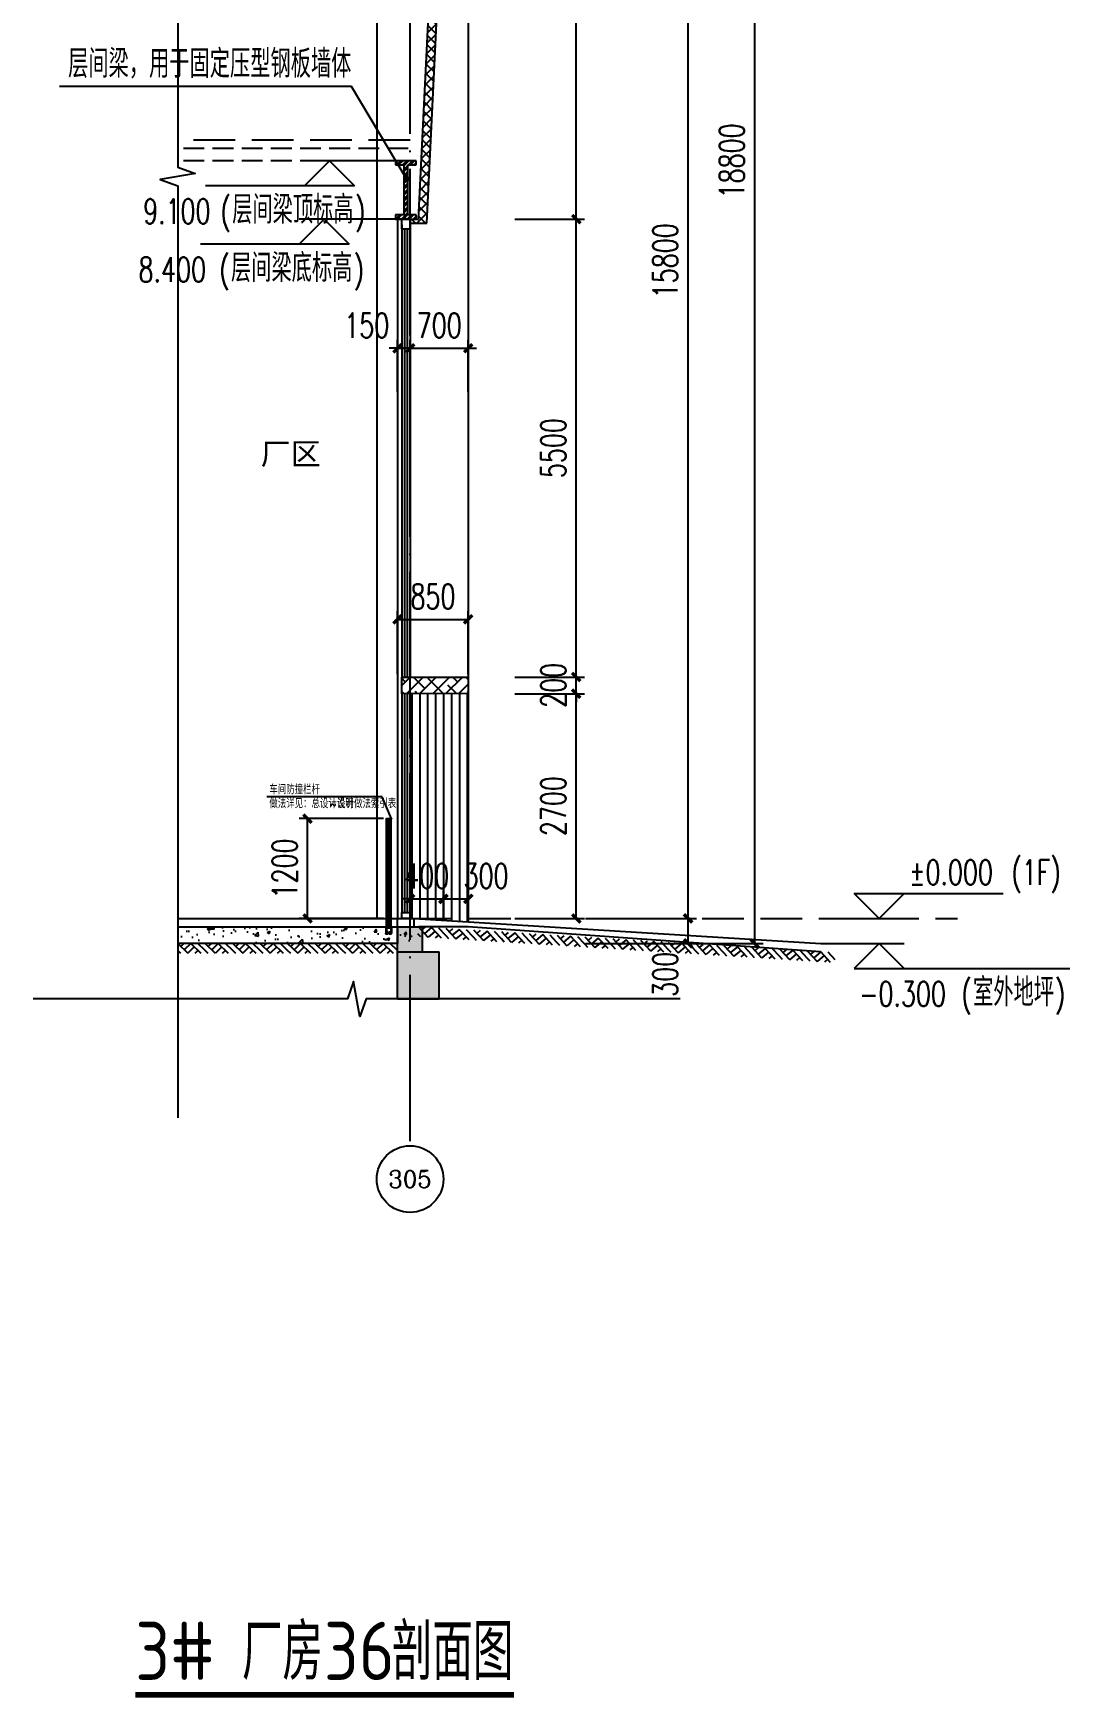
# Model space of a CAD drawing. Extents: x -1899985 to -450366, y 556196 to 2151267.
# Drawn here: x -479020 to -466571, y 558897 to 578890 of the extents above; entities that cross this region are included whole.
import ezdxf
from ezdxf.enums import TextEntityAlignment as Align

# ---------------------------------------------------------------- set-up
doc = ezdxf.new("R2010")
doc.units = 0
doc.header["$LTSCALE"] = 1000
doc.header["$MEASUREMENT"] = 0
for name, pattern in [('99轴线参照$0$DOTE', [2.42, 2, -0.2, 0.02, -0.2]), ('__DASH', [0.35, 0.25, -0.1]), ('DASH', [0.35, 0.25, -0.1]), ('DOTE', [2.42, 2, -0.2, 0.02, -0.2])]:
    doc.linetypes.add(name, pattern=pattern)
doc.layers.get('Defpoints').update_dxf_attribs({"color": 210})
for name, color, linetype in [('A-AXIS-D', 1, 'Continuous'), ('A-AXIS-DOTE', 14, 'DOTE'), ('A-AXIS-DP', 126, 'Continuous'), ('A-AXIS-SYMB', 3, 'Continuous'), ('A-HATCH-1', 252, 'Continuous'), ('A-HATCH-2', 251, 'Continuous'), ('A-HRAIL', 173, 'Continuous'), ('A-LIN-V', 9, 'Continuous'), ('A-SFCE', 30, 'Continuous'), ('A-WINDOW', 140, 'Continuous'), ('A-剖面图标准尺寸', 191, '99轴线参照$0$DOTE'), ('AS-COLN', 6, 'Continuous'), ('AS-WALL', 40, 'Continuous'), ('DIM_ELEV', 3, 'Continuous'), ('DIM_SYMB', 3, 'Continuous'), ('PUB_HATCH', 8, 'Continuous'), ('PUB_TEXT', 7, 'Continuous'), ('建-墙-填充', 8, 'Continuous'), ('建-柱-钢', 9, 'Continuous'), ('立面栏杆', 167, 'Continuous')]:
    doc.layers.add(name, color=color, linetype=linetype)
doc.layers.add('A-加建区域', color=47, linetype='Continuous', plot=False)
doc.styles.add('_TCH_AXIS', font='COMPLEX', dxfattribs={"bigfont": 'GBCBIG'})
doc.styles.add('_TCH_DIM', font='SIMPLEX', dxfattribs={"bigfont": 'GBCBIG'})
doc.styles.add('_TCH_DIM_T3', font='SIMPLEX', dxfattribs={"width": 0.705882, "bigfont": 'GBCBIG'})
doc.styles.get("Standard").update_dxf_attribs({"font": 'gbenor.shx', "bigfont": 'gbcbig.shx'})
doc.styles.add('图框', font='')
doc.styles.get('图框').set_extended_font_data('SimSun')
doc.dimstyles.new('_TCH_ARCH&&100', dxfattribs={"dimtxt": 297.5, "dimasz": 100, "dimexe": 100, "dimexo": 100, "dimgap": 126.25, "dimtad": 1, "dimdec": 0, "dimzin": 0, "dimdsep": 46, "dimtxsty": '_TCH_DIM_T3', "dimblk": 'ARCHTICK', "dimcen": 0.09, "dimclrt": 7, "dimazin": 2, "dimtfac": 1, "dimtdec": 0, "dimtix": 1, "dimtmove": 2, "dimatfit": 3, "dimfxl": 0, "dimtolj": 1, "dimtzin": 0, "dimarcsym": 0})
pattern_1 = [(45, (60, 0), (-60.000061, 60.000061), []), (135, (60, 0), (-60.000061, -60.000061), [])]

# ---------------------------------------------------------------- blocks, each defined once
blk = doc.blocks.new('A$C685418A6')
at = {"layer": '立面栏杆'}
for p, q in [((0, 89), (77, 89)), ((0, 89), (0, 84)), ((77, 84), (0, 84)), ((5, 70), (5, 13)), ((12, 70), (12, 13)), ((18, 84), (42, 84)), ((18, 77), (58, 77)), ((25, 29), (25, 13)), ((32, 29), (25, 29)), ((32, 29), (32, 13)), ((45, 29), (45, 13)), ((45, 29), (52, 29)), ((52, 29), (52, 13)), ((65, 70), (65, 13)), ((72, 70), (72, 13)), ((77, 89), (77, 84))]:
    blk.add_line(p, q, dxfattribs=at)
at = {"layer": '立面栏杆', "extrusion": (0, 0, -1)}
for centre, major_axis, start_param, end_param in [((18, 70), (13.3, 0.2), 3.155544, 4.72634), ((18, 13), (9.43, 9.43), 0.785398, 3.926991), ((18, 70), (4.71, 4.71), 3.926991, 5.497787), ((18, 13), (-4.71, 4.71), 2.356194, 5.497787), ((58, 13), (-9.43, 9.43), 2.356194, 5.497787), ((58, 13), (-4.71, 4.71), 2.356194, 5.497787), ((58, 70), (13.3, 0), -1.567074, 0.003723), ((58, 70), (-4.71, 4.71), 0.785398, 2.356194)]:
    blk.add_ellipse(centre, major_axis=major_axis, ratio=1, start_param=start_param, end_param=end_param, dxfattribs=at)
blk = doc.blocks.new('1200')
at = {"layer": 'A-HRAIL'}
for points in [[(6104, -107289), (6104, -105989), (6154, -105989), (6154, -107289)], [(6119, -107289), (6119, -105989), (6139, -105989), (6139, -107289)]]:
    blk.add_lwpolyline(points, close=True, dxfattribs=at)
blk.add_blockref('A$C685418A6', (6090, -107377), dxfattribs=at)
blk = doc.blocks.new('_ArchTick')
at = {"color": 0, "linetype": 'ByBlock', "const_width": 0.4}
blk.add_lwpolyline([(-0.5, -0.5), (0.5, 0.5)], dxfattribs=at)
blk = doc.blocks.new('*D190')
at = {"layer": 'A-AXIS-DP', "color": 0, "lineweight": -2}
for p, q in [((-474644, 574584), (-474644, 575206)), ((-474494, 574584), (-474494, 575206)), ((-474644, 575106), (-474744, 575106)), ((-474644, 575106), (-474494, 575106)), ((-474494, 575106), (-474394, 575106))]:
    blk.add_line(p, q, dxfattribs=at)
at = {"layer": 'Defpoints', "color": 0}
for p in [(-474494, 575106), (-474644, 574484), (-474494, 574484)]:
    blk.add_point(p, dxfattribs=at)
at = {"layer": 'A-AXIS-DP', "color": 0, "lineweight": -2, "xscale": 100, "yscale": 100, "zscale": 100}
blk.add_blockref('_ArchTick', (-474644, 575106), dxfattribs=at)
at = {"layer": 'A-AXIS-DP', "color": 0, "lineweight": -2, "xscale": 100, "yscale": 100, "zscale": 100, "rotation": 180}
blk.add_blockref('_ArchTick', (-474494, 575106), dxfattribs=at)
at = {"layer": 'A-AXIS-DP', "color": 7, "insert": (-475014, 575381), "char_height": 297.5, "attachment_point": 5, "style": '_TCH_DIM_T3'}
blk.add_mtext('\\A1;150', dxfattribs=at)
blk = doc.blocks.new('*D191')
at = {"layer": 'A-AXIS-DP', "color": 0, "lineweight": -2}
for p, q in [((-474494, 574584), (-474494, 575206)), ((-473795, 574584), (-473795, 575206)), ((-474494, 575106), (-474594, 575106)), ((-474494, 575106), (-473795, 575106)), ((-473795, 575106), (-473695, 575106))]:
    blk.add_line(p, q, dxfattribs=at)
at = {"layer": 'Defpoints', "color": 0}
for p in [(-473795, 575106), (-474494, 574484), (-473795, 574484)]:
    blk.add_point(p, dxfattribs=at)
at = {"layer": 'A-AXIS-DP', "color": 0, "lineweight": -2, "xscale": 100, "yscale": 100, "zscale": 100}
blk.add_blockref('_ArchTick', (-474494, 575106), dxfattribs=at)
at = {"layer": 'A-AXIS-DP', "color": 0, "lineweight": -2, "xscale": 100, "yscale": 100, "zscale": 100, "rotation": 180}
blk.add_blockref('_ArchTick', (-473795, 575106), dxfattribs=at)
at = {"layer": 'A-AXIS-DP', "color": 7, "insert": (-474144, 575381), "char_height": 297.5, "attachment_point": 5, "style": '_TCH_DIM_T3'}
blk.add_mtext('\\A1;700', dxfattribs=at)
blk = doc.blocks.new('*D192')
at = {"layer": 'A-AXIS-DP', "color": 0, "lineweight": -2}
for p, q in [((-474494, 568257), (-474494, 568592)), ((-474094, 568257), (-474094, 568592)), ((-474494, 568492), (-474594, 568492)), ((-474494, 568492), (-474094, 568492)), ((-474094, 568492), (-473994, 568492))]:
    blk.add_line(p, q, dxfattribs=at)
at = {"layer": 'Defpoints', "color": 0}
for p in [(-474094, 568492), (-474494, 568157), (-474094, 568157)]:
    blk.add_point(p, dxfattribs=at)
at = {"layer": 'A-AXIS-DP', "color": 0, "lineweight": -2, "xscale": 100, "yscale": 100, "zscale": 100}
blk.add_blockref('_ArchTick', (-474494, 568492), dxfattribs=at)
at = {"layer": 'A-AXIS-DP', "color": 0, "lineweight": -2, "xscale": 100, "yscale": 100, "zscale": 100, "rotation": 180}
blk.add_blockref('_ArchTick', (-474094, 568492), dxfattribs=at)
at = {"layer": 'A-AXIS-DP', "color": 7, "insert": (-474294, 568767), "char_height": 297.5, "attachment_point": 5, "style": '_TCH_DIM_T3'}
blk.add_mtext('\\A1;400', dxfattribs=at)
blk = doc.blocks.new('*D193')
at = {"layer": 'A-AXIS-DP', "color": 0, "lineweight": -2}
for p, q in [((-474094, 568257), (-474094, 568592)), ((-473795, 568257), (-473795, 568592)), ((-474094, 568492), (-473795, 568492))]:
    blk.add_line(p, q, dxfattribs=at)
at = {"layer": 'Defpoints', "color": 0}
for p in [(-473795, 568492), (-474094, 568157), (-473795, 568157)]:
    blk.add_point(p, dxfattribs=at)
at = {"layer": 'A-AXIS-DP', "color": 0, "lineweight": -2, "xscale": 100, "yscale": 100, "zscale": 100, "rotation": 180}
blk.add_blockref('_ArchTick', (-474094, 568492), dxfattribs=at)
at = {"layer": 'A-AXIS-DP', "color": 0, "lineweight": -2, "xscale": 100, "yscale": 100, "zscale": 100}
blk.add_blockref('_ArchTick', (-473795, 568492), dxfattribs=at)
at = {"layer": 'A-AXIS-DP', "color": 7, "insert": (-473581, 568767), "char_height": 297.5, "attachment_point": 5, "style": '_TCH_DIM_T3'}
blk.add_mtext('\\A1;300', dxfattribs=at)
blk = doc.blocks.new('*D194')
at = {"layer": 'A-AXIS-DP', "color": 0, "lineweight": -2}
for p, q in [((-474813, 569457), (-475826, 569457)), ((-475726, 568257), (-475726, 569457)), ((-474813, 568257), (-475826, 568257))]:
    blk.add_line(p, q, dxfattribs=at)
at = {"layer": 'Defpoints', "color": 0}
for p in [(-475726, 569457), (-474713, 569457), (-474713, 568257)]:
    blk.add_point(p, dxfattribs=at)
at = {"layer": 'A-AXIS-DP', "color": 0, "lineweight": -2, "xscale": 100, "yscale": 100, "zscale": 100}
for p, rotation in [((-475726, 569457), 90), ((-475726, 568257), 270)]:
    blk.add_blockref('_ArchTick', p, dxfattribs=dict(at, rotation=rotation))
at = {"layer": 'A-AXIS-DP', "color": 7, "insert": (-476001, 568857), "char_height": 297.5, "attachment_point": 5, "rotation": 90, "style": '_TCH_DIM_T3'}
blk.add_mtext('\\A1;1200', dxfattribs=at)
blk = doc.blocks.new('*D196')
at = {"layer": 'A-AXIS-DP', "color": 0, "lineweight": -2}
for p, q in [((-474644, 571190), (-474644, 571950)), ((-474644, 571850), (-473795, 571850)), ((-473795, 571190), (-473795, 571950))]:
    blk.add_line(p, q, dxfattribs=at)
at = {"layer": 'Defpoints', "color": 0}
for p in [(-473795, 571850), (-474644, 571090), (-473795, 571090)]:
    blk.add_point(p, dxfattribs=at)
at = {"layer": 'A-AXIS-DP', "color": 0, "lineweight": -2, "xscale": 100, "yscale": 100, "zscale": 100, "rotation": 180}
blk.add_blockref('_ArchTick', (-474644, 571850), dxfattribs=at)
at = {"layer": 'A-AXIS-DP', "color": 0, "lineweight": -2, "xscale": 100, "yscale": 100, "zscale": 100}
blk.add_blockref('_ArchTick', (-473795, 571850), dxfattribs=at)
at = {"layer": 'A-AXIS-DP', "color": 7, "insert": (-474219, 572125), "char_height": 297.5, "attachment_point": 5, "style": '_TCH_DIM_T3'}
blk.add_mtext('\\A1;850', dxfattribs=at)
blk = doc.blocks.new('*D197')
at = {"layer": 'A-AXIS-DP', "color": 0, "lineweight": -2}
for p, q in [((-473235, 584057), (-472398, 584057)), ((-472498, 576657), (-472498, 584057)), ((-473235, 576657), (-472398, 576657))]:
    blk.add_line(p, q, dxfattribs=at)
at = {"layer": 'Defpoints', "color": 0}
for p in [(-473335, 584057), (-472498, 584057), (-473335, 576657)]:
    blk.add_point(p, dxfattribs=at)
at = {"layer": 'A-AXIS-DP', "color": 0, "lineweight": -2, "xscale": 100, "yscale": 100, "zscale": 100}
for p, rotation in [((-472498, 584057), 90), ((-472498, 576657), 270)]:
    blk.add_blockref('_ArchTick', p, dxfattribs=dict(at, rotation=rotation))
at = {"layer": 'A-AXIS-DP', "color": 7, "insert": (-472773, 580357), "char_height": 297.5, "attachment_point": 5, "rotation": 90, "style": '_TCH_DIM_T3'}
blk.add_mtext('\\A1;7400', dxfattribs=at)
blk = doc.blocks.new('*D198')
at = {"layer": 'A-AXIS-DP', "color": 0, "lineweight": -2}
for p, q in [((-473235, 576657), (-472398, 576657)), ((-472498, 571157), (-472498, 576657)), ((-473235, 571157), (-472398, 571157))]:
    blk.add_line(p, q, dxfattribs=at)
at = {"layer": 'Defpoints', "color": 0}
for p in [(-473335, 576657), (-472498, 576657), (-473335, 571157)]:
    blk.add_point(p, dxfattribs=at)
at = {"layer": 'A-AXIS-DP', "color": 0, "lineweight": -2, "xscale": 100, "yscale": 100, "zscale": 100}
for p, rotation in [((-472498, 576657), 90), ((-472498, 571157), 270)]:
    blk.add_blockref('_ArchTick', p, dxfattribs=dict(at, rotation=rotation))
at = {"layer": 'A-AXIS-DP', "color": 7, "insert": (-472773, 573907), "char_height": 297.5, "attachment_point": 5, "rotation": 90, "style": '_TCH_DIM_T3'}
blk.add_mtext('\\A1;5500', dxfattribs=at)
blk = doc.blocks.new('*D199')
at = {"layer": 'A-AXIS-DP', "color": 0, "lineweight": -2}
for p, q in [((-472498, 571157), (-472498, 571257)), ((-473235, 571157), (-472398, 571157)), ((-472498, 570957), (-472498, 571157)), ((-473235, 570957), (-472398, 570957)), ((-472498, 570957), (-472498, 570857))]:
    blk.add_line(p, q, dxfattribs=at)
at = {"layer": 'Defpoints', "color": 0}
for p in [(-473335, 571157), (-472498, 571157), (-473335, 570957)]:
    blk.add_point(p, dxfattribs=at)
at = {"layer": 'A-AXIS-DP', "color": 0, "lineweight": -2, "xscale": 100, "yscale": 100, "zscale": 100}
for p, rotation in [((-472498, 571157), 270), ((-472498, 570957), 90)]:
    blk.add_blockref('_ArchTick', p, dxfattribs=dict(at, rotation=rotation))
at = {"layer": 'A-AXIS-DP', "color": 7, "insert": (-472773, 571057), "char_height": 297.5, "attachment_point": 5, "rotation": 90, "style": '_TCH_DIM_T3'}
blk.add_mtext('\\A1;200', dxfattribs=at)
blk = doc.blocks.new('*D200')
at = {"layer": 'A-AXIS-DP', "color": 0, "lineweight": -2}
for p, q in [((-473235, 570957), (-472398, 570957)), ((-472498, 568257), (-472498, 570957)), ((-473235, 568257), (-472398, 568257))]:
    blk.add_line(p, q, dxfattribs=at)
at = {"layer": 'Defpoints', "color": 0}
for p in [(-473335, 570957), (-472498, 570957), (-473335, 568257)]:
    blk.add_point(p, dxfattribs=at)
at = {"layer": 'A-AXIS-DP', "color": 0, "lineweight": -2, "xscale": 100, "yscale": 100, "zscale": 100}
for p, rotation in [((-472498, 570957), 90), ((-472498, 568257), 270)]:
    blk.add_blockref('_ArchTick', p, dxfattribs=dict(at, rotation=rotation))
at = {"layer": 'A-AXIS-DP', "color": 7, "insert": (-472773, 569607), "char_height": 297.5, "attachment_point": 5, "rotation": 90, "style": '_TCH_DIM_T3'}
blk.add_mtext('\\A1;2700', dxfattribs=at)
blk = doc.blocks.new('*D201')
at = {"layer": 'A-AXIS-D', "color": 0, "lineweight": -2}
for p, q in [((-472387, 568257), (-471054, 568257)), ((-471154, 567957), (-471154, 568257)), ((-472387, 567957), (-471054, 567957))]:
    blk.add_line(p, q, dxfattribs=at)
at = {"layer": 'Defpoints', "color": 0}
for p in [(-472487, 568257), (-471154, 568257), (-472487, 567957)]:
    blk.add_point(p, dxfattribs=at)
at = {"layer": 'A-AXIS-D', "color": 0, "lineweight": -2, "xscale": 100, "yscale": 100, "zscale": 100}
for p, rotation in [((-471154, 568257), 90), ((-471154, 567957), 270)]:
    blk.add_blockref('_ArchTick', p, dxfattribs=dict(at, rotation=rotation))
at = {"layer": 'A-AXIS-D', "color": 7, "insert": (-471429, 567587), "char_height": 297.5, "attachment_point": 5, "rotation": 90, "style": '_TCH_DIM_T3'}
blk.add_mtext('\\A1;300', dxfattribs=at)
blk = doc.blocks.new('*D202')
at = {"layer": 'A-AXIS-D', "color": 0, "lineweight": -2}
for p, q in [((-472387, 584057), (-471054, 584057)), ((-471154, 568257), (-471154, 584057)), ((-472387, 568257), (-471054, 568257))]:
    blk.add_line(p, q, dxfattribs=at)
at = {"layer": 'Defpoints', "color": 0}
for p in [(-472487, 584057), (-471154, 584057), (-472487, 568257)]:
    blk.add_point(p, dxfattribs=at)
at = {"layer": 'A-AXIS-D', "color": 0, "lineweight": -2, "xscale": 100, "yscale": 100, "zscale": 100}
for p, rotation in [((-471154, 584057), 90), ((-471154, 568257), 270)]:
    blk.add_blockref('_ArchTick', p, dxfattribs=dict(at, rotation=rotation))
at = {"layer": 'A-AXIS-D', "color": 7, "insert": (-471429, 576157), "char_height": 297.5, "attachment_point": 5, "rotation": 90, "style": '_TCH_DIM_T3'}
blk.add_mtext('\\A1;15800', dxfattribs=at)
blk = doc.blocks.new('*D205')
at = {"layer": 'A-AXIS-D', "color": 0, "lineweight": -2}
for p, q in [((-471587, 586757), (-470254, 586757)), ((-470354, 567957), (-470354, 586757)), ((-471587, 567957), (-470254, 567957))]:
    blk.add_line(p, q, dxfattribs=at)
at = {"layer": 'Defpoints', "color": 0}
for p in [(-471687, 586757), (-470354, 586757), (-471687, 567957)]:
    blk.add_point(p, dxfattribs=at)
at = {"layer": 'A-AXIS-D', "color": 0, "lineweight": -2, "xscale": 100, "yscale": 100, "zscale": 100}
for p, rotation in [((-470354, 586757), 90), ((-470354, 567957), 270)]:
    blk.add_blockref('_ArchTick', p, dxfattribs=dict(at, rotation=rotation))
at = {"layer": 'A-AXIS-D', "color": 7, "insert": (-470629, 577357), "char_height": 297.5, "attachment_point": 5, "rotation": 90, "style": '_TCH_DIM_T3'}
blk.add_mtext('\\A1;18800', dxfattribs=at)
blk = doc.blocks.new('$LinePat$素土夯实')
at = {"color": 0}
for p, q in [((0, -210), (210, 0)), ((120, -300), (420, 0)), ((420, 0), (608, -188)), ((495, -300), (795, 0)), ((615, 0), (705, -90)), ((210, -210), (300, -300)), ((315, -105), (502, -293)), ((705, -300), (795, -210))]:
    blk.add_line(p, q, dxfattribs=at)

msp = doc.modelspace()

# ---------------------------------------------------------------- hatches: boundary and pattern name
at = {"layer": 'A-HATCH-1'}
h = msp.add_hatch(dxfattribs=at)
h.set_pattern_fill('混凝土', color=256, scale=50)
h.set_pattern_definition([(50, (0, 0), (358.63009, -31.37607), [37.5, -412.5]), (355, (0, 0), (-69.37567, 376.09607), [30, -330]), (100.4514, (29.9, -2.6), (289.25469, 344.71977), [31.8701, -350.57106]), (46.1842, (0, 100), (533.62052, -82.7595), [56.25, -618.75]), (96.6356, (44.47, 93.1), (467.33135, 487.05894), [47.80514, -525.8565]), (351.1842, (0, 100), (467.33097, 487.0593), [45, -495]), (21, (50, 75), (298.45353, -201.30945), [37.5, -412.5]), (326, (50, 75), (121.65767, 362.57502), [30, -330]), (71.4514, (74.87, 58.22), (420.11131, 161.26525), [31.8701, -350.57106]), (37.5, (0, 0), (6.079928, 166.446927), [0, -326, 0, -335, 0, -331.25]), (7.5, (0, 0), (131.53477, 197.205856), [0, -191, 0, -318.5, 0, -126.25]), (327.5, (-111.5, 0), (266.911218, -11.277436), [0, -125, 0, -390, 0, -517.5]), (317.5, (-161.5, 0), (291.593085, 50.05249), [0, -162.5, 0, -259, 0, -367.5])])
h.paths.add_polyline_path([(-474394.6, 567957.5), (-474394.6, 568157.5), (-477284.8, 568157.5), (-477284.8, 567957.5)])
at = {"layer": 'A-HATCH-2'}
h = msp.add_hatch(dxfattribs=at)
h.set_pattern_fill('ANSI38', color=256, scale=70)
h.set_pattern_definition([(45, (1084106.31, 0), (-78.577241, 78.577241), []), (135, (1084106.31, 0), (-235.731723, 78.577241), [277.8125, -166.6875])])
edge = h.paths.add_edge_path()
edge.add_line((-474594.4, 571157.5), (-473794.6, 571157.5))
edge.add_line((-473794.6, 571157.5), (-473794.6, 570957.5))
edge.add_line((-473794.6, 570957.5), (-474594.4, 570957.4))
edge.add_line((-474594.4, 570957.4), (-474594.4, 571157.4))
h = msp.add_hatch(dxfattribs=at)
h.set_pattern_fill('ANSI31', color=256, scale=60, angle=45)
h.set_pattern_definition([(90, (1084106.31, 0), (-95.25, 0), [])])
h.paths.add_polyline_path([(-473794.6, 570957.5), (-474545.4, 570957.5), (-474544.4, 568257.5), (-473797.2, 568215.1)])
at = {"layer": 'PUB_HATCH'}
h = msp.add_hatch(dxfattribs=at)
h.set_pattern_fill('多孔材料', color=256, scale=30, style=0)
h.set_pattern_definition(pattern_1)
h.paths.add_polyline_path([(-474391.7, 576657.5), (-474294, 576607.5), (-473798.2, 586709), (-473898.1, 586713.9)])
h = msp.add_hatch(dxfattribs=at)
h.set_pattern_fill('多孔材料', color=256, scale=30, style=0)
h.set_pattern_definition(pattern_1)
h.paths.add_polyline_path([(-474494.4, 576607.5), (-474294, 576607.5), (-474391.7, 576657.5), (-474494.4, 576657.5)])
for points in [[(-474344.4, 567857.5), (-474344.4, 568157.5), (-474644.4, 568157.5), (-474644.4, 567857.5)], [(-474144.4, 567290), (-474144.4, 567857.5), (-474644.4, 567857.5), (-474644.4, 567290)]]:
    msp.add_hatch(color=256, dxfattribs=at).paths.add_polyline_path(points)
at = {"layer": '建-墙-填充'}
h = msp.add_hatch(dxfattribs=at)
h.set_pattern_fill('金属', color=256, scale=20, style=0)
h.set_pattern_definition([(45, (0, 0), (-35.355339, 35.355339), []), (45, (23.57, 0), (-35.355339, 35.355339), [])])
h.paths.add_polyline_path([(-474419.4, 577357.5), (-474669.4, 577357.5), (-474669.4, 577307.5), (-474569.4, 577307.5), (-474569.4, 576707.5), (-474669.4, 576707.5), (-474669.4, 576657.5), (-474419.4, 576657.5), (-474419.4, 576707.5), (-474519.4, 576707.5), (-474519.4, 577307.5), (-474419.4, 577307.5)])

# ---------------------------------------------------------------- linework, layer by layer
at = {"layer": 'A-AXIS-D'}
msp.add_circle((-474494.4, 565126.6), 400, dxfattribs=at)
at = {"layer": 'A-AXIS-DOTE'}
msp.add_line((-474494.4, 565580.6), (-474494.4, 589146), dxfattribs=at)
at = {"layer": 'A-AXIS-DOTE', "linetype": '__DASH', "ltscale": 2}
msp.add_line((-477284.8, 568257.5), (-467917.1, 568257.5), dxfattribs=at)
at = {"layer": 'A-AXIS-SYMB'}
for p, q in [((-475196.2, 578250), (-478706.6, 578250)), ((-474538.8, 577140.1), (-475196.2, 578250))]:
    msp.add_line(p, q, dxfattribs=at)
at = {"layer": 'A-AXIS-SYMB', "const_width": 40}
msp.add_lwpolyline([(-474528.6, 577122.9, 1), (-474549, 577157.3, 1)], format="xyb", close=True, dxfattribs=at)
at = {"layer": 'A-LIN-V'}
for p, q in [((-473794.6, 586718.8), (-473794.6, 568214.9)), ((-474894.4, 584057.5), (-474894.4, 568257.5)), ((-474644.4, 576657.5), (-474644.4, 568257.5))]:
    msp.add_line(p, q, dxfattribs=at)
at = {"layer": 'A-SFCE'}
for p, q in [((-477284.8, 568257.5), (-474594.4, 568257.5)), ((-474444.4, 568257.5), (-469559, 567957.5))]:
    msp.add_line(p, q, dxfattribs=at)
msp.add_lwpolyline([(-469566, 567857.7), (-473798.1, 568157.5), (-474394.6, 568157.5)], dxfattribs=at)
at = {"layer": 'A-WINDOW'}
for p, q in [((-474594.4, 576587.5), (-474594.4, 571157.5)), ((-474494.4, 576587.5), (-474494.4, 571157.5)), ((-474561.4, 576535.6), (-474561.4, 571157.5)), ((-474527.4, 576535.6), (-474527.4, 571157.5)), ((-474594.4, 570957.3), (-474594.4, 568327.5)), ((-474561.4, 570957.5), (-474561.4, 568327.5)), ((-474527.4, 570957.5), (-474527.4, 568327.5)), ((-474494.4, 570957.5), (-474494.4, 568327.5))]:
    msp.add_line(p, q, dxfattribs=at)
for points in [[(-474494.4, 576657.5), (-474494.4, 576657.5), (-474494.4, 576535.6), (-474594.4, 576535.6), (-474594.4, 576657.5), (-474494.4, 576657.5)], [(-474594.4, 571157.5), (-473794.6, 571157.5), (-473794.6, 570957.5), (-474594.4, 570957.4), (-474594.4, 571157.4)], [(-474494.4, 568327.5), (-474494.4, 568327.5), (-474494.4, 568257.5), (-474594.4, 568257.5), (-474594.4, 568327.5), (-474494.4, 568327.5)]]:
    msp.add_lwpolyline(points, dxfattribs=at)
at = {"layer": 'A-加建区域', "linetype": '__DASH', "ltscale": 2}
msp.add_line((-474494.4, 577607.5), (-477284.8, 577607.5), dxfattribs=at)
at = {"layer": 'A-加建区域', "linetype": 'DASH'}
for points in [[(-474515.4, 577507.5), (-477284.8, 577507.5)], [(-474515.4, 577357.5), (-477284.8, 577357.5)]]:
    msp.add_lwpolyline(points, dxfattribs=at)
at = {"layer": 'AS-COLN'}
for p, q in [((-474644.4, 567857.5), (-474644.4, 568157.5)), ((-474644.4, 568157.5), (-474344.4, 568157.5)), ((-474344.4, 567857.5), (-474344.4, 568157.5)), ((-474644.4, 567857.5), (-474344.4, 567857.5)), ((-474644.4, 567290), (-474644.4, 567857.5)), ((-474644.4, 567857.5), (-474144.4, 567857.5)), ((-474144.4, 567290), (-474144.4, 567857.5)), ((-474644.4, 567290), (-474144.4, 567290))]:
    msp.add_line(p, q, dxfattribs=at)
msp.add_lwpolyline([(-477284.8, 568157.5), (-474644.4, 568157.5), (-474644.4, 567957.5), (-477284.8, 567957.5)], dxfattribs=at)
at = {"layer": 'AS-WALL'}
for p, q in [((-474391.7, 576657.5), (-473898.1, 586713.9)), ((-474294, 576607.5), (-473798.2, 586709)), ((-474494.4, 576657.5), (-474391.7, 576657.5)), ((-474494.4, 576657.5), (-474494.4, 576607.5)), ((-474494.4, 576607.5), (-474294, 576607.5)), ((-474644.4, 568157.5), (-474644.4, 568257.5)), ((-474644.4, 568257.5), (-474444.4, 568257.5)), ((-474444.4, 568157.5), (-474444.4, 568257.5)), ((-474644.4, 568157.5), (-474444.4, 568157.5))]:
    msp.add_line(p, q, dxfattribs=at)
at = {"layer": 'DIM_ELEV'}
for p, q in [((-475462.5, 577357.5), (-475762.5, 577057.5)), ((-474461.3, 577357.5), (-475762.5, 577357.5)), ((-475462.5, 577357.5), (-475162.5, 577057.5)), ((-475162.5, 577057.5), (-476950.5, 577057.5)), ((-475525, 576657.5), (-475825, 576357.5)), ((-474523.8, 576657.5), (-475825, 576657.5)), ((-475525, 576657.5), (-475225, 576357.5)), ((-475225, 576357.5), (-477013, 576357.5)), ((-468859, 568257.5), (-469159, 568557.5)), ((-469159, 568557.5), (-467371, 568557.5)), ((-468859, 568257.5), (-468559, 568557.5)), ((-469559, 568257.5), (-468559, 568257.5)), ((-469559, 567957.5), (-468559, 567957.5)), ((-468859, 567957.5), (-469159, 567657.5)), ((-468859, 567957.5), (-468559, 567657.5)), ((-469159, 567657.5), (-466571, 567657.5))]:
    msp.add_line(p, q, dxfattribs=at)
at = {"layer": 'DIM_SYMB'}
for p, q in [((-474829.3, 569719.6), (-476216, 569719.6)), ((-474716.2, 569455.9), (-474829.3, 569719.6))]:
    msp.add_line(p, q, dxfattribs=at)
for points in [[(-477284.8, 588475.8), (-477284.8, 577282.3), (-477074.8, 577205.9), (-477494.8, 577131.8), (-477284.8, 577057.3), (-477284.8, 565863.8)], [(-471248.8, 567290), (-475021.8, 567290), (-475098.2, 567080), (-475172.3, 567500), (-475246.8, 567290), (-479019.8, 567290)]]:
    msp.add_lwpolyline(points, dxfattribs=at)
at = {"layer": 'DIM_SYMB', "const_width": 12}
msp.add_lwpolyline([(-474713.8, 569450.3, 1), (-474718.6, 569461.4, 1)], format="xyb", close=True, dxfattribs=at)
at = {"layer": 'DIM_SYMB', "const_width": 70}
msp.add_lwpolyline([(-477796.1, 558932.5), (-473247.6, 558932.5)], dxfattribs=at)
at = {"layer": '建-柱-钢'}
for p, q in [((-474419.4, 577357.5), (-474669.4, 577357.5)), ((-474669.4, 577357.5), (-474669.4, 577307.5)), ((-474669.4, 577307.5), (-474569.4, 577307.5)), ((-474569.4, 577307.5), (-474569.4, 576707.5)), ((-474519.4, 576707.5), (-474519.4, 577307.5)), ((-474519.4, 577307.5), (-474419.4, 577307.5)), ((-474419.4, 577307.5), (-474419.4, 577357.5)), ((-474569.4, 576707.5), (-474669.4, 576707.5)), ((-474669.4, 576707.5), (-474669.4, 576657.5)), ((-474669.4, 576657.5), (-474419.4, 576657.5)), ((-474419.4, 576707.5), (-474519.4, 576707.5)), ((-474419.4, 576657.5), (-474419.4, 576707.5))]:
    msp.add_line(p, q, dxfattribs=at)

# ---------------------------------------------------------------- block references
at = {"layer": 'A-HATCH-1', "xscale": -0.4151571816892616, "yscale": 0.4, "zscale": 0.4, "rotation": 4.547111564815764e-10}
for p in [(-476954.8, 567957.5), (-476624.7, 567957.5), (-476294.7, 567957.5), (-475964.6, 567957.5), (-475634.6, 567957.5), (-475304.5, 567957.5), (-474974.5, 567957.5), (-474644.4, 567957.5)]:
    msp.add_blockref('$LinePat$素土夯实', p, dxfattribs=at)
at = {"layer": 'A-HATCH-2', "xscale": -0.420904142594318, "yscale": 0.4, "zscale": 0.4, "rotation": 356.4352887327201}
for p in [(-474060.4, 568136.4), (-473726.5, 568115.6), (-473392.5, 568094.8), (-473058.5, 568074), (-472724.6, 568053.2), (-472390.6, 568032.4), (-472056.6, 568011.6), (-471722.6, 567990.8), (-471388.7, 567970), (-471054.7, 567949.1), (-470720.7, 567928.3), (-470386.8, 567907.5), (-470052.8, 567886.7), (-469718.8, 567865.9), (-469384.8, 567845.1)]:
    msp.add_blockref('$LinePat$素土夯实', p, dxfattribs=at)
at = {"layer": 'A-剖面图标准尺寸', "linetype": 'Continuous'}
msp.add_blockref('1200', (-480881, 675446), dxfattribs=at)

# ---------------------------------------------------------------- texts
at = {"layer": 'PUB_TEXT'}
for s, height, style, p in [('层间梁，用于固定压型钢板墙体', 337.589, '_TCH_DIM', (-478601.6, 578355)), ('层间梁顶标高', 337.59, '_TCH_DIM', (-476630.8, 576602.5)), ('层间梁底标高', 337.59, '_TCH_DIM', (-476645.3, 575902.5)), ('厂区', 264.35, '图框', (-476288.5, 573706.8)), ('车间防撞栏杆', 101.28, '_TCH_DIM', (-476184.5, 569751.1)), ('做法详见：总设计说明', 101.28, '_TCH_DIM', (-476184.5, 569583.1)), ('设计做法索引表', 101.28, '_TCH_DIM', (-475369.3, 569583.1)), ('室外地坪', 337.59, '_TCH_DIM', (-467731.8, 567202.5))]:
    msp.add_text(s, height=height, dxfattribs=dict(at, style=style)).set_placement(p)
at = {"layer": 'PUB_TEXT', "style": '_TCH_DIM', "width": 0.705882}
for s, height, p in [('9.100', 297.5, (-477700.8, 576602.5)), ('(', 297.5, (-476770.8, 576602.5)), (')', 297.5, (-475156.3, 576602.5)), ('8.400', 297.5, (-477755.3, 575902.5)), ('(', 297.5, (-476785.3, 575902.5)), (')', 297.5, (-475170.8, 575902.5)), ('~', 89.2, (-475447.3, 569583.1)), ('(1F)', 297.5, (-467271, 568662.5)), ('%%P0.000', 297.5, (-468501, 568662.5)), ('-0.300', 297.5, (-469101.8, 567202.5)), ('(', 297.5, (-467871.8, 567202.5)), (')', 297.5, (-466748.8, 567202.5))]:
    msp.add_text(s, height=height, dxfattribs=at).set_placement(p)
at = {"layer": 'PUB_TEXT', "style": '_TCH_AXIS'}
msp.add_text('305', height=206.28, dxfattribs=at).set_placement((-474754.7, 565023.5), (-474234.1, 565023.5), align=Align.FIT)
at = {"layer": 'PUB_TEXT'}
for s, height, p in [('3#', 700, (-477796.1, 559109.7)), ('厂房', 675.18, (-476512.8, 559109.7)), ('36', 700, (-475529.8, 559109.7)), ('剖面图', 675.18, (-474713.1, 559109.7))]:
    msp.add_text(s, height=height, dxfattribs=at).set_placement(p)

# ---------------------------------------------------------------- dimensions: what is measured, and where the dimension line sits
at = {"layer": 'A-AXIS-D'}
for p1, p2, picture, middle in [((-471687.3, 567957.5), (-471687.3, 586757.5), '*D205', (-470628.9, 577357.5)), ((-472487.3, 568257.5), (-472487.3, 584057.5), '*D202', (-471428.9, 576157.5))]:
    dim = msp.add_aligned_dim(p1=p1, p2=p2, distance=-1333.3, dimstyle='_TCH_ARCH&&100', dxfattribs=at)
    dim.commit()
    dim.dimension.update_dxf_attribs({"geometry": picture, "text_midpoint": middle})
dim = msp.add_linear_dim(base=(-471153.9, 568257.5), p1=(-472487.3, 567957.5), p2=(-472487.3, 568257.5), angle=90, dimstyle='_TCH_ARCH&&100', dxfattribs=at)
dim.commit()
dim.dimension.update_dxf_attribs({"geometry": '*D201', "text_midpoint": (-471428.9, 567587.5), "dimtype": 129})
at = {"layer": 'A-AXIS-DP'}
for p1, p2, distance, picture, middle in [((-473335, 576657.5), (-473335, 584057.5), -837, '*D197', (-472773.1, 580357.5)), ((-473335, 571157.5), (-473335, 576657.5), -837, '*D198', (-472773.1, 573907.5)), ((-474494.4, 574483.6), (-473794.6, 574483.6), 622.5, '*D191', (-474144.5, 575381.2)), ((-474644.4, 571090), (-473794.6, 571090), 760, '*D196', (-474219.5, 572125)), ((-473335, 570957.5), (-473335, 571157.5), -837, '*D199', (-472773.1, 571057.5)), ((-473335, 568257.5), (-473335, 570957.5), -837, '*D200', (-472773.1, 569607.5)), ((-474712.6, 568257.5), (-474712.6, 569457.5), 1013.8, '*D194', (-476001.5, 568857.5)), ((-474494.4, 568157.5), (-474094.4, 568157.5), 334.9, '*D192', (-474294.4, 568767.4))]:
    dim = msp.add_aligned_dim(p1=p1, p2=p2, distance=distance, dimstyle='_TCH_ARCH&&100', dxfattribs=at)
    dim.commit()
    dim.dimension.update_dxf_attribs({"geometry": picture, "text_midpoint": middle})
for base, p1, p2, picture, middle in [((-474494.4, 575106.2), (-474644.4, 574483.6), (-474494.4, 574483.6), '*D190', (-475014.4, 575381.2)), ((-473794.6, 568492.4), (-474094.4, 568157.5), (-473794.6, 568157.5), '*D193', (-473580.5, 568767.4))]:
    dim = msp.add_linear_dim(base=base, p1=p1, p2=p2, angle=0, dimstyle='_TCH_ARCH&&100', dxfattribs=at)
    dim.commit()
    dim.dimension.update_dxf_attribs({"geometry": picture, "text_midpoint": middle, "dimtype": 129})

doc.saveas('drawing.dxf')
